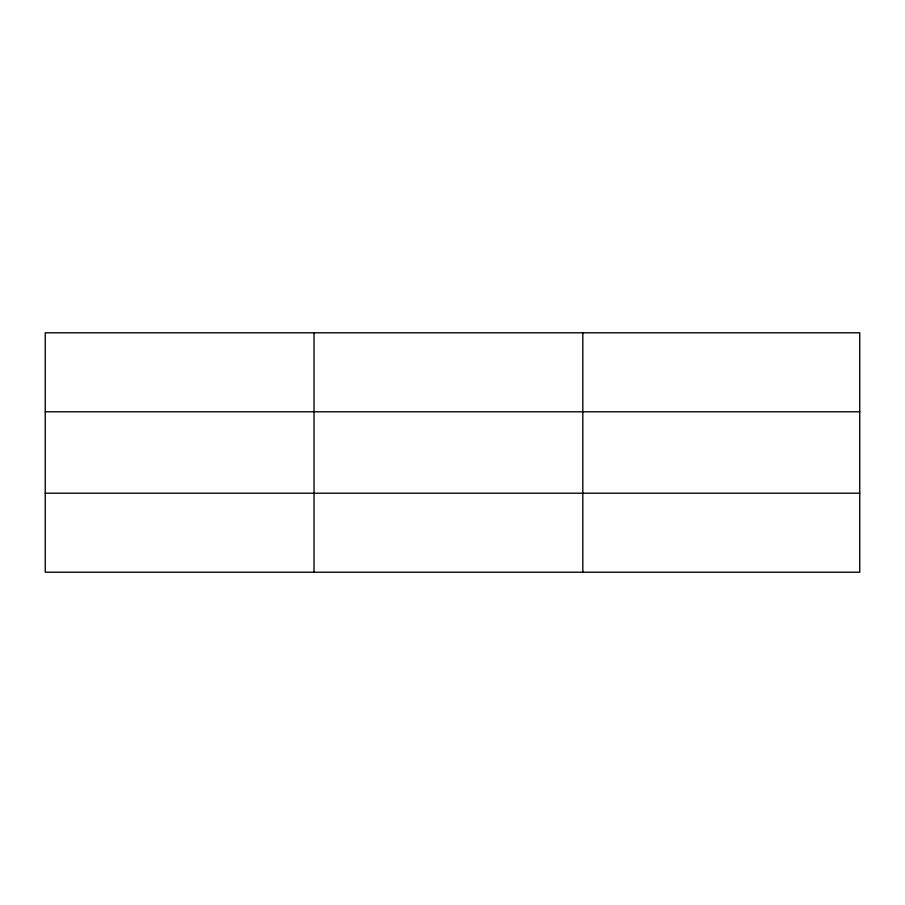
<?xml version="1.0" encoding="UTF-8"?>
<svg xmlns="http://www.w3.org/2000/svg" width="905" height="905" viewBox="0 0 905 905"><rect width="100%" height="100%" fill="white"/><g stroke="black" fill="none" stroke-linecap="round" stroke-linejoin="round"><path stroke-width="1.36" d="M314.035 332.791L314.035 572.209M582.82 332.791L582.82 572.209M859.75 411.798L859.75 332.791L45.25 332.791L45.25 572.209L859.75 572.209L859.75 411.798L45.25 411.798M45.25 493.202L859.75 493.202"/></g></svg>
